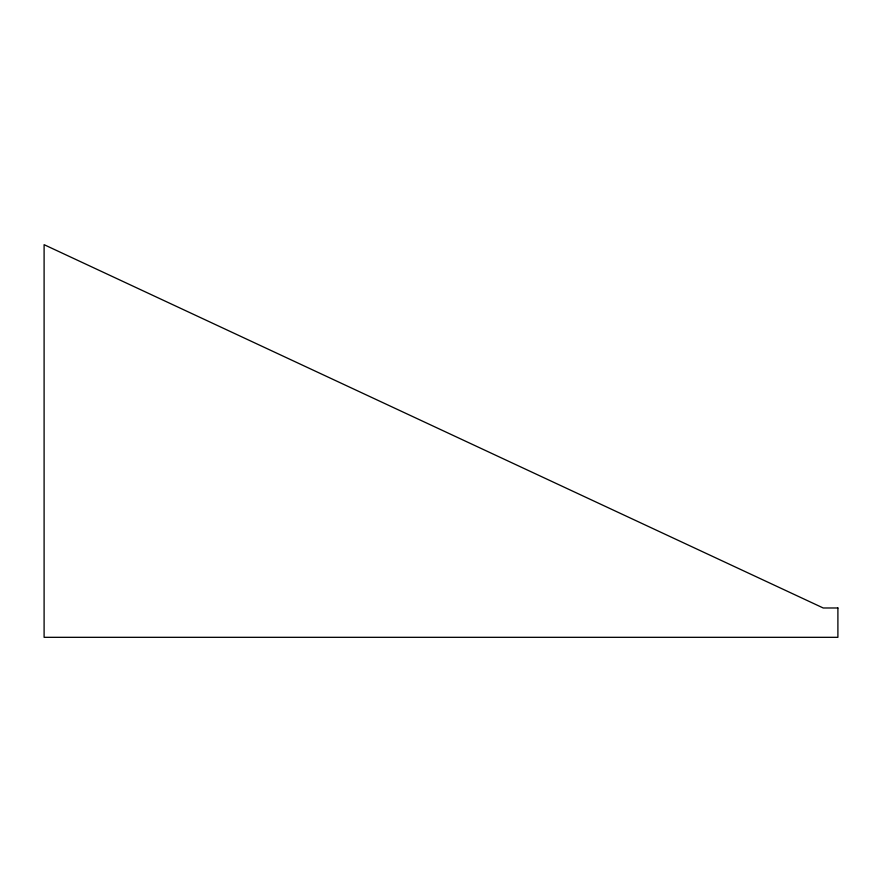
<?xml version="1.0" encoding="UTF-8"?>
<svg xmlns="http://www.w3.org/2000/svg" width="882" height="882" viewBox="0 0 882 882"><rect width="100%" height="100%" fill="white"/><g stroke="black" fill="none" stroke-linecap="round" stroke-linejoin="round"><path stroke-width="1.32" d="M837.9 607.985L823.226 607.985L44.1 244.678L44.1 637.322L837.9 637.322L837.9 607.985"/></g></svg>
